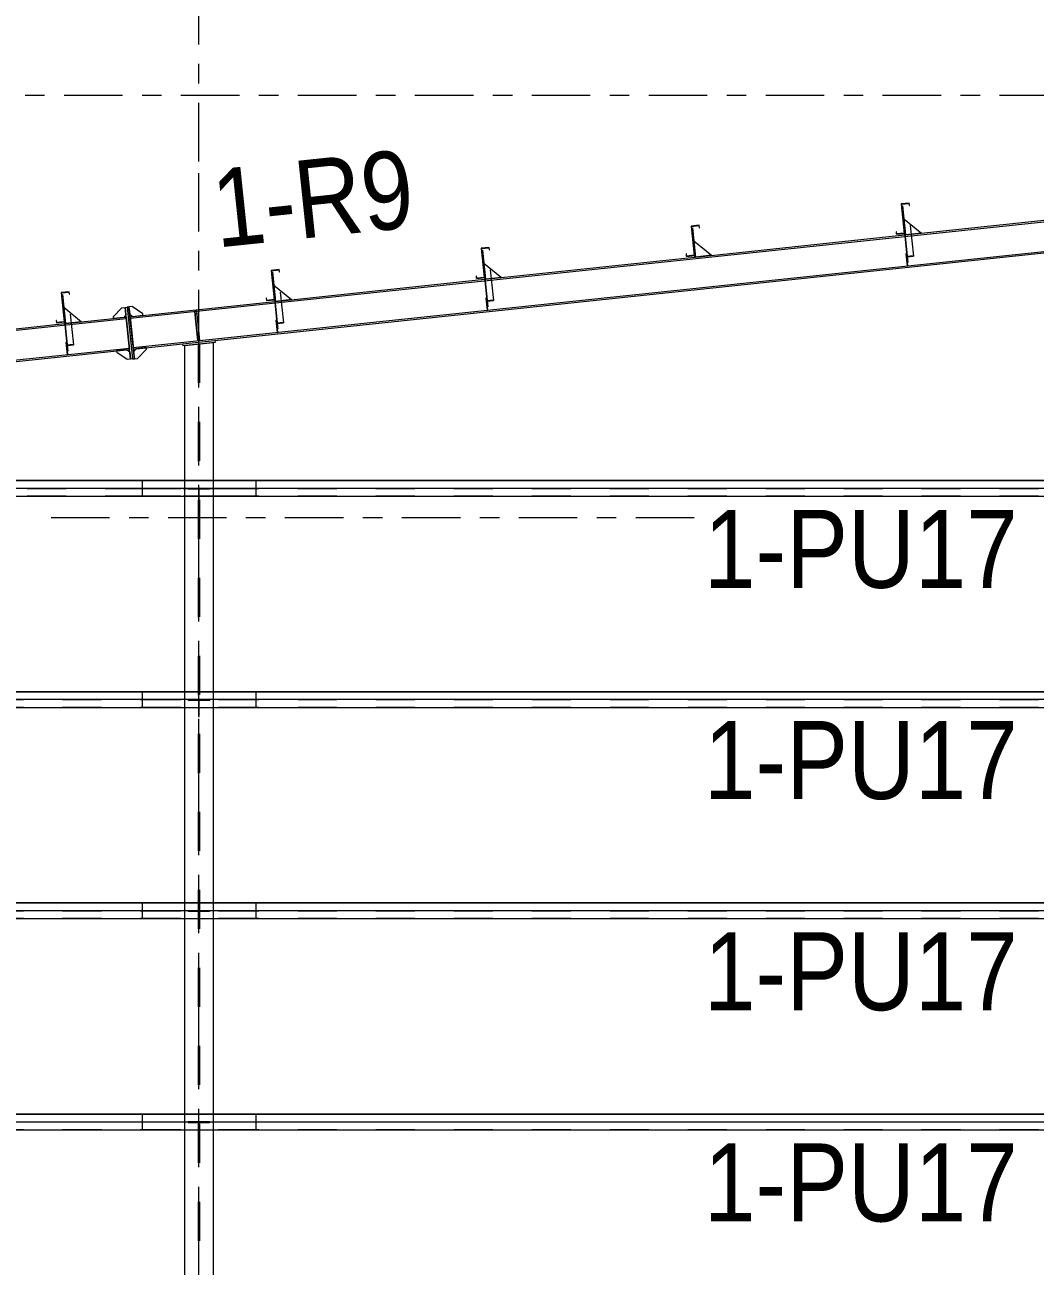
# Model space of a CAD drawing. Header units: millimetres. Extents: x -619 to 204, y -351 to 223.
# Drawn here: x -312.4 to -260.6, y 53.5 to 117.2 of the extents above; entities that cross this region are included whole.
import ezdxf

# ---------------------------------------------------------------- set-up
doc = ezdxf.new("R2010")
doc.units = ezdxf.units.MM
for name, pattern in [('XKITLINE00', [0]), ('XKITLINE02', [4, 2, -2]), ('XKITLINE03', [6, 3, -1, 1, -1])]:
    doc.linetypes.add(name, pattern=pattern)
for name, color, linetype, lineweight in [('Part', 2, 'Continuous', 0), ('PartMark', 7, 'Continuous', 0), ('S-grid', 1, 'Continuous', 0)]:
    doc.layers.add(name, color=color, linetype=linetype, lineweight=lineweight)
doc.styles.add('ARIAL', font='ARIAL.TTF')

# ---------------------------------------------------------------- blocks, each defined once
blk = doc.blocks.new('*A146')
at = {"layer": 'S-grid', "color": 1, "linetype": 'XKITLINE03', "lineweight": 0}
blk.add_line((-556.417, 113.542), (22.915, 113.542), dxfattribs=at)
blk = doc.blocks.new('*A147')
at = {"layer": 'S-grid', "color": 1, "linetype": 'XKITLINE03', "lineweight": 0}
blk.add_line((-311.083, 91.875), (-278.086, 91.875), dxfattribs=at)
blk = doc.blocks.new('*A149')
at = {"layer": 'Part', "color": 2, "linetype": 'XKITLINE00', "lineweight": 0}
for p, q in [((-306.417, 72.125), (-248.5, 72.125)), ((-306.417, 72.125), (-306.417, 71.307)), ((-306.417, 72.11), (-248.5, 72.11)), ((-248.5, 72.125), (-248.5, 71.307)), ((-306.417, 71.723), (-248.5, 71.723)), ((-306.417, 71.307), (-248.5, 71.307))]:
    blk.add_line(p, q, dxfattribs=at)
at = {"layer": 'Part', "color": 7, "linetype": 'XKITLINE02', "lineweight": 0}
for p, q in [((-306.417, 71.708), (-248.5, 71.708)), ((-306.417, 71.322), (-248.5, 71.322))]:
    blk.add_line(p, q, dxfattribs=at)
blk = doc.blocks.new('*A151')
at = {"layer": 'Part', "color": 2, "linetype": 'XKITLINE00', "lineweight": 0}
for p, q in [((-306.417, 61.292), (-248.5, 61.292)), ((-306.417, 61.292), (-306.417, 60.473)), ((-306.417, 61.277), (-248.5, 61.277)), ((-248.5, 61.292), (-248.5, 60.473)), ((-306.417, 60.89), (-248.5, 60.89)), ((-306.417, 60.473), (-248.5, 60.473))]:
    blk.add_line(p, q, dxfattribs=at)
at = {"layer": 'Part', "color": 7, "linetype": 'XKITLINE02', "lineweight": 0}
for p, q in [((-306.417, 60.875), (-248.5, 60.875)), ((-306.417, 60.488), (-248.5, 60.488))]:
    blk.add_line(p, q, dxfattribs=at)
blk = doc.blocks.new('*A152')
at = {"layer": 'Part', "color": 2, "linetype": 'XKITLINE00', "lineweight": 0}
for p, q in [((-306.417, 93.792), (-248.5, 93.792)), ((-306.417, 93.792), (-306.417, 92.973)), ((-306.417, 93.777), (-248.5, 93.777)), ((-248.5, 93.792), (-248.5, 92.973)), ((-306.417, 93.39), (-248.5, 93.39)), ((-306.417, 92.973), (-248.5, 92.973))]:
    blk.add_line(p, q, dxfattribs=at)
at = {"layer": 'Part', "color": 7, "linetype": 'XKITLINE02', "lineweight": 0}
for p, q in [((-306.417, 93.375), (-248.5, 93.375)), ((-306.417, 92.988), (-248.5, 92.988))]:
    blk.add_line(p, q, dxfattribs=at)
blk = doc.blocks.new('*A153')
at = {"layer": 'Part', "color": 2, "linetype": 'XKITLINE00', "lineweight": 0}
for p, q in [((-306.417, 82.958), (-248.5, 82.958)), ((-306.417, 82.958), (-306.417, 82.14)), ((-306.417, 82.943), (-248.5, 82.943)), ((-248.5, 82.958), (-248.5, 82.14)), ((-306.417, 82.557), (-248.5, 82.557)), ((-306.417, 82.14), (-248.5, 82.14))]:
    blk.add_line(p, q, dxfattribs=at)
at = {"layer": 'Part', "color": 7, "linetype": 'XKITLINE02', "lineweight": 0}
for p, q in [((-306.417, 82.542), (-248.5, 82.542)), ((-306.417, 82.155), (-248.5, 82.155))]:
    blk.add_line(p, q, dxfattribs=at)
blk = doc.blocks.new('*A154')
at = {"layer": 'Part', "color": 2, "linetype": 'XKITLINE00', "lineweight": 0}
for p, q in [((-307.025, 102.111), (-200.908, 113.304)), ((-306.865, 100.595), (-200.908, 111.771)), ((-267.248, 106.378), (-256.516, 107.51)), ((-278.022, 105.242), (-267.29, 106.374)), ((-302.682, 100.965), (-252.256, 106.284)), ((-288.795, 104.106), (-278.063, 105.237)), ((-299.569, 102.969), (-288.837, 104.101)), ((-307.033, 102.182), (-299.61, 102.965)), ((-306.858, 100.524), (-304.339, 100.79))]:
    blk.add_line(p, q, dxfattribs=at)
at = {"layer": 'Part', "color": 7, "linetype": 'XKITLINE02', "lineweight": 0}
for p, q in [((-267.29, 106.374), (-267.248, 106.378)), ((-278.063, 105.237), (-278.022, 105.242)), ((-288.837, 104.101), (-288.795, 104.106)), ((-299.61, 102.965), (-299.569, 102.969)), ((-307.033, 102.182), (-306.858, 100.524)), ((-304.339, 100.79), (-302.682, 100.965))]:
    blk.add_line(p, q, dxfattribs=at)
blk = doc.blocks.new('*A204')
at = {"layer": 'S-grid', "color": 1, "linetype": 'XKITLINE03', "lineweight": 0}
for p, q in [((-303.5, 110.146), (-303.5, 140.208)), ((-303.5, -1.448), (-303.5, 109.873))]:
    blk.add_line(p, q, dxfattribs=at)
blk = doc.blocks.new('*A218')
at = {"layer": 'Part', "color": 2, "linetype": 'XKITLINE00', "lineweight": 0}
for p, q in [((-310.152, 103.462), (-310.567, 103.418)), ((-310.567, 103.418), (-310.409, 101.925)), ((-310.55, 103.405), (-310.166, 103.445)), ((-310.393, 101.911), (-310.55, 103.405)), ((-310.166, 103.445), (-310.154, 103.336)), ((-310.154, 103.336), (-310.139, 103.337)), ((-310.139, 103.337), (-310.152, 103.462)), ((-310.805, 101.993), (-310.82, 101.992)), ((-310.82, 101.992), (-310.807, 101.868)), ((-310.807, 101.868), (-310.393, 101.911)), ((-310.794, 101.884), (-310.805, 101.993)), ((-310.409, 101.925), (-310.794, 101.884))]:
    blk.add_line(p, q, dxfattribs=at)
blk = doc.blocks.new('*A219')
at = {"layer": 'Part', "color": 2, "linetype": 'XKITLINE00', "lineweight": 0}
for p, q in [((-299.379, 104.598), (-299.793, 104.554)), ((-299.793, 104.554), (-299.636, 103.061)), ((-299.777, 104.541), (-299.392, 104.582)), ((-299.619, 103.048), (-299.777, 104.541)), ((-299.392, 104.582), (-299.381, 104.472)), ((-299.381, 104.472), (-299.366, 104.474)), ((-299.366, 104.474), (-299.379, 104.598)), ((-300.032, 103.13), (-300.047, 103.128)), ((-300.047, 103.128), (-300.034, 103.004)), ((-300.034, 103.004), (-299.619, 103.048)), ((-300.02, 103.02), (-300.032, 103.13)), ((-299.636, 103.061), (-300.02, 103.02))]:
    blk.add_line(p, q, dxfattribs=at)
blk = doc.blocks.new('*A220')
at = {"layer": 'Part', "color": 2, "linetype": 'XKITLINE00', "lineweight": 0}
for p, q in [((-288.605, 105.734), (-289.02, 105.691)), ((-289.003, 105.677), (-288.619, 105.718)), ((-288.619, 105.718), (-288.607, 105.609)), ((-288.592, 105.61), (-288.605, 105.734)), ((-289.02, 105.691), (-288.862, 104.197)), ((-288.846, 104.184), (-289.003, 105.677)), ((-288.607, 105.609), (-288.592, 105.61)), ((-289.258, 104.266), (-289.273, 104.265)), ((-289.273, 104.265), (-289.26, 104.14)), ((-289.26, 104.14), (-288.846, 104.184)), ((-289.247, 104.157), (-289.258, 104.266)), ((-288.862, 104.197), (-289.247, 104.157))]:
    blk.add_line(p, q, dxfattribs=at)
blk = doc.blocks.new('*A222')
at = {"layer": 'Part', "color": 7, "linetype": 'XKITLINE02', "lineweight": 0}
for p, q in [((-304.229, 100.701), (-302.771, 100.855)), ((-303.529, 100.775), (-303.529, 16.792)), ((-303.471, 100.781), (-303.471, 16.792)), ((-304.229, 93.792), (-304.229, 92.973)), ((-302.771, 93.792), (-302.771, 92.973)), ((-304.229, 82.958), (-304.229, 82.14)), ((-302.771, 82.958), (-302.771, 82.14)), ((-304.229, 72.125), (-304.229, 71.307)), ((-302.771, 72.125), (-302.771, 71.307)), ((-304.229, 61.292), (-304.229, 60.473)), ((-302.771, 61.292), (-302.771, 60.473))]:
    blk.add_line(p, q, dxfattribs=at)
at = {"layer": 'Part', "color": 2, "linetype": 'XKITLINE00', "lineweight": 0}
for p, q in [((-304.229, 100.701), (-304.229, 93.792)), ((-302.771, 100.855), (-302.771, 93.792)), ((-304.229, 92.973), (-304.229, 82.958)), ((-302.771, 92.973), (-302.771, 82.958)), ((-304.229, 82.14), (-304.229, 72.125)), ((-302.771, 82.14), (-302.771, 72.125)), ((-304.229, 71.307), (-304.229, 61.292)), ((-302.771, 71.307), (-302.771, 61.292)), ((-304.229, 60.473), (-304.229, 50.458)), ((-302.771, 60.473), (-302.771, 50.458))]:
    blk.add_line(p, q, dxfattribs=at)
blk = doc.blocks.new('*A223')
at = {"layer": 'Part', "color": 2, "linetype": 'XKITLINE00', "lineweight": 0}
for p, q in [((-403.175, 91.97), (-307.224, 102.09)), ((-310.343, 101.833), (-307.232, 102.161)), ((-321.116, 100.696), (-310.384, 101.828)), ((-331.89, 99.56), (-321.158, 100.692)), ((-403.175, 90.436), (-307.064, 100.574)), ((-354.765, 95.471), (-307.057, 100.503)), ((-342.663, 98.424), (-331.931, 99.556)), ((-353.437, 97.287), (-342.705, 98.419)), ((-364.21, 96.151), (-353.478, 97.283)), ((-374.984, 95.015), (-364.252, 96.147)), ((-403.175, 90.365), (-356.423, 95.297)), ((-385.758, 93.878), (-375.025, 95.01)), ((-396.531, 92.742), (-385.799, 93.874)), ((-403.175, 92.041), (-396.573, 92.738))]:
    blk.add_line(p, q, dxfattribs=at)
at = {"layer": 'Part', "color": 7, "linetype": 'XKITLINE02', "lineweight": 0}
for p, q in [((-307.232, 102.161), (-307.057, 100.503)), ((-310.384, 101.828), (-310.343, 101.833)), ((-321.158, 100.692), (-321.116, 100.696)), ((-331.931, 99.556), (-331.89, 99.56)), ((-342.705, 98.419), (-342.663, 98.424)), ((-353.478, 97.283), (-353.437, 97.287)), ((-364.252, 96.147), (-364.21, 96.151)), ((-375.025, 95.01), (-374.984, 95.015)), ((-356.423, 95.297), (-354.765, 95.471)), ((-385.799, 93.874), (-385.758, 93.878)), ((-396.573, 92.738), (-396.531, 92.742)), ((-403.175, 92.041), (-403.175, 90.365))]:
    blk.add_line(p, q, dxfattribs=at)
blk = doc.blocks.new('*A235')
at = {"layer": 'Part', "color": 7, "linetype": 'XKITLINE02', "lineweight": 0}
for p, q in [((-310.431, 102.275), (-310.234, 100.409)), ((-310.413, 102.259), (-310.218, 100.411)), ((-310.1, 102.31), (-309.934, 100.737)), ((-309.935, 100.753), (-310.267, 100.718)), ((-310.249, 100.704), (-309.934, 100.737)), ((-310.234, 100.409), (-310.218, 100.411))]:
    blk.add_line(p, q, dxfattribs=at)
blk = doc.blocks.new('*A236')
at = {"layer": 'Part', "color": 2, "linetype": 'XKITLINE00', "lineweight": 0}
for p, q in [((-310.541, 103.32), (-310.5, 103.325)), ((-310.5, 103.325), (-310.343, 101.833)), ((-310.393, 101.911), (-310.384, 101.828)), ((-310.384, 101.828), (-310.343, 101.833))]:
    blk.add_line(p, q, dxfattribs=at)
at = {"layer": 'Part', "color": 7, "linetype": 'XKITLINE02', "lineweight": 0}
blk.add_line((-310.541, 103.32), (-310.393, 101.911), dxfattribs=at)
blk = doc.blocks.new('*A237')
at = {"layer": 'Part', "color": 2, "linetype": 'XKITLINE00', "lineweight": 0}
blk.add_line((-310.43, 102.662), (-309.514, 101.92), dxfattribs=at)
at = {"layer": 'Part', "color": 7, "linetype": 'XKITLINE02', "lineweight": 0}
for p, q in [((-310.343, 101.833), (-310.43, 102.662)), ((-309.514, 101.92), (-310.343, 101.833))]:
    blk.add_line(p, q, dxfattribs=at)
blk = doc.blocks.new('*A238')
at = {"layer": 'Part', "color": 7, "linetype": 'XKITLINE02', "lineweight": 0}
for p, q in [((-310.282, 100.863), (-310.324, 100.859)), ((-310.324, 100.859), (-310.258, 100.237)), ((-310.217, 100.241), (-310.282, 100.863)), ((-310.271, 100.361), (-310.23, 100.366)), ((-310.258, 100.237), (-310.217, 100.241))]:
    blk.add_line(p, q, dxfattribs=at)
blk = doc.blocks.new('*A243')
at = {"layer": 'Part', "color": 2, "linetype": 'XKITLINE00', "lineweight": 0}
for p, q in [((-306.734, 100.538), (-306.845, 100.4)), ((-306.805, 100.027), (-306.64, 100.045)), ((-306.64, 100.045), (-306.186, 100.511)), ((-306.186, 100.511), (-306.195, 100.594))]:
    blk.add_line(p, q, dxfattribs=at)
at = {"layer": 'Part', "color": 7, "linetype": 'XKITLINE02', "lineweight": 0}
for p, q in [((-306.845, 100.4), (-306.805, 100.027)), ((-306.195, 100.594), (-306.734, 100.538))]:
    blk.add_line(p, q, dxfattribs=at)
blk = doc.blocks.new('*A244')
at = {"layer": 'Part', "color": 2, "linetype": 'XKITLINE00', "lineweight": 0}
for p, q in [((-304.339, 100.79), (-302.682, 100.965)), ((-304.339, 100.79), (-304.329, 100.691)), ((-302.671, 100.865), (-304.329, 100.691)), ((-302.682, 100.965), (-302.671, 100.865))]:
    blk.add_line(p, q, dxfattribs=at)
blk = doc.blocks.new('*A245')
at = {"layer": 'Part', "color": 7, "linetype": 'XKITLINE02', "lineweight": 0}
for p, q in [((-303.708, 102.453), (-303.625, 102.462)), ((-303.55, 100.953), (-303.708, 102.453)), ((-303.612, 102.337), (-303.695, 102.329)), ((-303.625, 102.462), (-303.467, 100.962)), ((-303.563, 101.077), (-303.48, 101.086)), ((-303.467, 100.962), (-303.55, 100.953))]:
    blk.add_line(p, q, dxfattribs=at)
blk = doc.blocks.new('*A246')
at = {"layer": 'Part', "color": 2, "linetype": 'XKITLINE00', "lineweight": 0}
for p, q in [((-307.284, 102.658), (-307.185, 102.669)), ((-307.004, 100.006), (-307.284, 102.658)), ((-307.185, 102.669), (-306.905, 100.017)), ((-306.905, 100.017), (-307.004, 100.006))]:
    blk.add_line(p, q, dxfattribs=at)
blk = doc.blocks.new('*A247')
at = {"layer": 'Part', "color": 2, "linetype": 'XKITLINE00', "lineweight": 0}
for p, q in [((-307.903, 102.174), (-307.45, 102.641)), ((-307.45, 102.641), (-307.284, 102.658)), ((-307.903, 102.174), (-307.895, 102.091)), ((-307.245, 102.285), (-307.356, 102.148))]:
    blk.add_line(p, q, dxfattribs=at)
at = {"layer": 'Part', "color": 7, "linetype": 'XKITLINE02', "lineweight": 0}
for p, q in [((-307.284, 102.658), (-307.245, 102.285)), ((-307.356, 102.148), (-307.895, 102.091))]:
    blk.add_line(p, q, dxfattribs=at)
blk = doc.blocks.new('*A248')
at = {"layer": 'Part', "color": 7, "linetype": 'XKITLINE02', "lineweight": 0}
for p, q in [((-307.181, 100.49), (-307.72, 100.434)), ((-307.044, 100.379), (-307.004, 100.006))]:
    blk.add_line(p, q, dxfattribs=at)
at = {"layer": 'Part', "color": 2, "linetype": 'XKITLINE00', "lineweight": 0}
for p, q in [((-307.72, 100.434), (-307.711, 100.351)), ((-307.17, 99.989), (-307.711, 100.351)), ((-307.181, 100.49), (-307.044, 100.379)), ((-307.004, 100.006), (-307.17, 99.989))]:
    blk.add_line(p, q, dxfattribs=at)
blk = doc.blocks.new('*A249')
at = {"layer": 'Part', "color": 7, "linetype": 'XKITLINE02', "lineweight": 0}
for p, q in [((-299.658, 103.412), (-299.461, 101.546)), ((-299.639, 103.396), (-299.444, 101.547)), ((-299.326, 103.447), (-299.16, 101.874)), ((-299.162, 101.889), (-299.493, 101.854)), ((-299.475, 101.84), (-299.16, 101.874)), ((-299.461, 101.546), (-299.444, 101.547))]:
    blk.add_line(p, q, dxfattribs=at)
blk = doc.blocks.new('*A250')
at = {"layer": 'Part', "color": 2, "linetype": 'XKITLINE00', "lineweight": 0}
for p, q in [((-299.768, 104.457), (-299.726, 104.461)), ((-299.726, 104.461), (-299.569, 102.969)), ((-299.619, 103.048), (-299.61, 102.965)), ((-299.61, 102.965), (-299.569, 102.969))]:
    blk.add_line(p, q, dxfattribs=at)
at = {"layer": 'Part', "color": 7, "linetype": 'XKITLINE02', "lineweight": 0}
blk.add_line((-299.768, 104.457), (-299.619, 103.048), dxfattribs=at)
blk = doc.blocks.new('*A251')
at = {"layer": 'Part', "color": 2, "linetype": 'XKITLINE00', "lineweight": 0}
blk.add_line((-299.656, 103.798), (-298.74, 103.057), dxfattribs=at)
at = {"layer": 'Part', "color": 7, "linetype": 'XKITLINE02', "lineweight": 0}
for p, q in [((-299.569, 102.969), (-299.656, 103.798)), ((-298.74, 103.057), (-299.569, 102.969))]:
    blk.add_line(p, q, dxfattribs=at)
blk = doc.blocks.new('*A252')
at = {"layer": 'Part', "color": 7, "linetype": 'XKITLINE02', "lineweight": 0}
for p, q in [((-299.509, 101.999), (-299.55, 101.995)), ((-299.55, 101.995), (-299.484, 101.373)), ((-299.443, 101.378), (-299.509, 101.999)), ((-299.498, 101.498), (-299.456, 101.502)), ((-299.484, 101.373), (-299.443, 101.378))]:
    blk.add_line(p, q, dxfattribs=at)
blk = doc.blocks.new('*A253')
at = {"layer": 'Part', "color": 2, "linetype": 'XKITLINE00', "lineweight": 0}
for p, q in [((-306.919, 102.697), (-307.085, 102.679)), ((-306.378, 102.335), (-306.919, 102.697)), ((-307.046, 102.306), (-306.908, 102.195)), ((-306.37, 102.252), (-306.378, 102.335))]:
    blk.add_line(p, q, dxfattribs=at)
at = {"layer": 'Part', "color": 7, "linetype": 'XKITLINE02', "lineweight": 0}
for p, q in [((-307.085, 102.679), (-307.046, 102.306)), ((-306.908, 102.195), (-306.37, 102.252))]:
    blk.add_line(p, q, dxfattribs=at)
blk = doc.blocks.new('*A254')
at = {"layer": 'Part', "color": 2, "linetype": 'XKITLINE00', "lineweight": 0}
for p, q in [((-307.085, 102.679), (-307.185, 102.669)), ((-307.185, 102.669), (-306.905, 100.017)), ((-306.805, 100.027), (-307.085, 102.679)), ((-306.905, 100.017), (-306.805, 100.027))]:
    blk.add_line(p, q, dxfattribs=at)
blk = doc.blocks.new('*A255')
at = {"layer": 'Part', "color": 7, "linetype": 'XKITLINE02', "lineweight": 0}
for p, q in [((-288.884, 104.548), (-288.687, 102.682)), ((-288.866, 104.532), (-288.671, 102.684)), ((-288.552, 104.583), (-288.387, 103.01)), ((-288.388, 103.025), (-288.72, 102.99)), ((-288.701, 102.977), (-288.387, 103.01)), ((-288.687, 102.682), (-288.671, 102.684))]:
    blk.add_line(p, q, dxfattribs=at)
blk = doc.blocks.new('*A256')
at = {"layer": 'Part', "color": 2, "linetype": 'XKITLINE00', "lineweight": 0}
for p, q in [((-288.994, 105.593), (-288.953, 105.597)), ((-288.953, 105.597), (-288.795, 104.106)), ((-288.846, 104.184), (-288.837, 104.101)), ((-288.837, 104.101), (-288.795, 104.106))]:
    blk.add_line(p, q, dxfattribs=at)
at = {"layer": 'Part', "color": 7, "linetype": 'XKITLINE02', "lineweight": 0}
blk.add_line((-288.994, 105.593), (-288.846, 104.184), dxfattribs=at)
blk = doc.blocks.new('*A257')
at = {"layer": 'Part', "color": 2, "linetype": 'XKITLINE00', "lineweight": 0}
blk.add_line((-288.883, 104.934), (-287.967, 104.193), dxfattribs=at)
at = {"layer": 'Part', "color": 7, "linetype": 'XKITLINE02', "lineweight": 0}
for p, q in [((-288.795, 104.106), (-288.883, 104.934)), ((-287.967, 104.193), (-288.795, 104.106))]:
    blk.add_line(p, q, dxfattribs=at)
blk = doc.blocks.new('*A258')
at = {"layer": 'Part', "color": 7, "linetype": 'XKITLINE02', "lineweight": 0}
for p, q in [((-288.735, 103.136), (-288.776, 103.131)), ((-288.776, 103.131), (-288.711, 102.51)), ((-288.669, 102.514), (-288.735, 103.136)), ((-288.724, 102.634), (-288.683, 102.638)), ((-288.711, 102.51), (-288.669, 102.514))]:
    blk.add_line(p, q, dxfattribs=at)
blk = doc.blocks.new('*A325')
at = {"layer": 'Part', "color": 2, "linetype": 'XKITLINE00', "lineweight": 0}
for p, q in [((-358.5, 72.125), (-300.583, 72.125)), ((-358.5, 72.125), (-358.5, 71.307)), ((-358.5, 72.11), (-300.583, 72.11)), ((-300.583, 72.125), (-300.583, 71.307)), ((-358.5, 71.723), (-300.583, 71.723)), ((-358.5, 71.307), (-300.583, 71.307))]:
    blk.add_line(p, q, dxfattribs=at)
at = {"layer": 'Part', "color": 7, "linetype": 'XKITLINE02', "lineweight": 0}
for p, q in [((-358.5, 71.708), (-300.583, 71.708)), ((-358.5, 71.322), (-300.583, 71.322))]:
    blk.add_line(p, q, dxfattribs=at)
blk = doc.blocks.new('*A327')
at = {"layer": 'Part', "color": 2, "linetype": 'XKITLINE00', "lineweight": 0}
for p, q in [((-358.5, 61.292), (-300.583, 61.292)), ((-358.5, 61.292), (-358.5, 60.473)), ((-358.5, 61.277), (-300.583, 61.277)), ((-300.583, 61.292), (-300.583, 60.473)), ((-358.5, 60.89), (-300.583, 60.89)), ((-358.5, 60.473), (-300.583, 60.473))]:
    blk.add_line(p, q, dxfattribs=at)
at = {"layer": 'Part', "color": 7, "linetype": 'XKITLINE02', "lineweight": 0}
for p, q in [((-358.5, 60.875), (-300.583, 60.875)), ((-358.5, 60.488), (-300.583, 60.488))]:
    blk.add_line(p, q, dxfattribs=at)
blk = doc.blocks.new('*A328')
at = {"layer": 'Part', "color": 2, "linetype": 'XKITLINE00', "lineweight": 0}
for p, q in [((-356.312, 93.792), (-300.583, 93.792)), ((-356.312, 93.792), (-356.312, 92.973)), ((-356.312, 93.777), (-300.583, 93.777)), ((-300.583, 93.792), (-300.583, 92.973)), ((-356.312, 93.39), (-300.583, 93.39)), ((-356.312, 92.973), (-300.583, 92.973))]:
    blk.add_line(p, q, dxfattribs=at)
at = {"layer": 'Part', "color": 7, "linetype": 'XKITLINE02', "lineweight": 0}
for p, q in [((-356.312, 93.375), (-300.583, 93.375)), ((-356.312, 92.988), (-300.583, 92.988))]:
    blk.add_line(p, q, dxfattribs=at)
blk = doc.blocks.new('*A329')
at = {"layer": 'Part', "color": 2, "linetype": 'XKITLINE00', "lineweight": 0}
for p, q in [((-358.5, 82.958), (-300.583, 82.958)), ((-358.5, 82.958), (-358.5, 82.14)), ((-358.5, 82.943), (-300.583, 82.943)), ((-300.583, 82.958), (-300.583, 82.14)), ((-358.5, 82.557), (-300.583, 82.557)), ((-358.5, 82.14), (-300.583, 82.14))]:
    blk.add_line(p, q, dxfattribs=at)
at = {"layer": 'Part', "color": 7, "linetype": 'XKITLINE02', "lineweight": 0}
for p, q in [((-358.5, 82.542), (-300.583, 82.542)), ((-358.5, 82.155), (-300.583, 82.155))]:
    blk.add_line(p, q, dxfattribs=at)
blk = doc.blocks.new('*A404')
at = {"layer": 'Part', "color": 7, "linetype": 'XKITLINE02', "lineweight": 0}
for p, q in [((-303.521, 60.833), (-303.521, 60.473)), ((-303.521, 60.833), (-303.479, 60.833)), ((-303.479, 60.833), (-303.521, 60.833)), ((-303.479, 60.473), (-303.479, 60.833))]:
    blk.add_line(p, q, dxfattribs=at)
at = {"layer": 'Part', "color": 2, "linetype": 'XKITLINE00', "lineweight": 0}
for p, q in [((-303.521, 60.473), (-303.521, 60)), ((-303.521, 60), (-303.479, 60)), ((-303.479, 60), (-303.479, 60.473))]:
    blk.add_line(p, q, dxfattribs=at)
blk = doc.blocks.new('*A405')
at = {"layer": 'Part', "color": 7, "linetype": 'XKITLINE02', "lineweight": 0}
for p, q in [((-302.958, 60.875), (-304.042, 60.875)), ((-304.042, 60.875), (-304.042, 60.833)), ((-302.958, 60.833), (-304.042, 60.833)), ((-302.958, 60.875), (-302.958, 60.833))]:
    blk.add_line(p, q, dxfattribs=at)
blk = doc.blocks.new('*A406')
at = {"layer": 'Part', "color": 7, "linetype": 'XKITLINE02', "lineweight": 0}
for p, q in [((-302.958, 71.708), (-304.042, 71.708)), ((-304.042, 71.708), (-304.042, 71.667)), ((-302.958, 71.667), (-304.042, 71.667)), ((-302.958, 71.708), (-302.958, 71.667))]:
    blk.add_line(p, q, dxfattribs=at)
blk = doc.blocks.new('*A407')
at = {"layer": 'Part', "color": 7, "linetype": 'XKITLINE02', "lineweight": 0}
for p, q in [((-303.521, 71.667), (-303.521, 71.307)), ((-303.521, 71.667), (-303.479, 71.667)), ((-303.479, 71.667), (-303.521, 71.667)), ((-303.479, 71.307), (-303.479, 71.667))]:
    blk.add_line(p, q, dxfattribs=at)
at = {"layer": 'Part', "color": 2, "linetype": 'XKITLINE00', "lineweight": 0}
for p, q in [((-303.521, 71.307), (-303.521, 70.833)), ((-303.521, 70.833), (-303.479, 70.833)), ((-303.479, 70.833), (-303.479, 71.307))]:
    blk.add_line(p, q, dxfattribs=at)
blk = doc.blocks.new('*A408')
at = {"layer": 'Part', "color": 7, "linetype": 'XKITLINE02', "lineweight": 0}
for p, q in [((-302.958, 82.542), (-304.042, 82.542)), ((-304.042, 82.542), (-304.042, 82.5)), ((-302.958, 82.5), (-304.042, 82.5)), ((-302.958, 82.542), (-302.958, 82.5))]:
    blk.add_line(p, q, dxfattribs=at)
blk = doc.blocks.new('*A409')
at = {"layer": 'Part', "color": 7, "linetype": 'XKITLINE02', "lineweight": 0}
for p, q in [((-303.521, 82.5), (-303.521, 82.14)), ((-303.521, 82.5), (-303.479, 82.5)), ((-303.479, 82.5), (-303.521, 82.5)), ((-303.479, 82.14), (-303.479, 82.5))]:
    blk.add_line(p, q, dxfattribs=at)
at = {"layer": 'Part', "color": 2, "linetype": 'XKITLINE00', "lineweight": 0}
for p, q in [((-303.521, 82.14), (-303.521, 81.667)), ((-303.521, 81.667), (-303.479, 81.667)), ((-303.479, 81.667), (-303.479, 82.14))]:
    blk.add_line(p, q, dxfattribs=at)
blk = doc.blocks.new('*A410')
at = {"layer": 'Part', "color": 7, "linetype": 'XKITLINE02', "lineweight": 0}
for p, q in [((-303.521, 93.333), (-303.521, 92.973)), ((-303.521, 93.333), (-303.479, 93.333)), ((-303.479, 93.333), (-303.521, 93.333)), ((-303.479, 92.973), (-303.479, 93.333))]:
    blk.add_line(p, q, dxfattribs=at)
at = {"layer": 'Part', "color": 2, "linetype": 'XKITLINE00', "lineweight": 0}
for p, q in [((-303.521, 92.973), (-303.521, 92.5)), ((-303.479, 92.5), (-303.479, 92.973)), ((-303.521, 92.5), (-303.479, 92.5))]:
    blk.add_line(p, q, dxfattribs=at)
blk = doc.blocks.new('*A411')
at = {"layer": 'Part', "color": 7, "linetype": 'XKITLINE02', "lineweight": 0}
for p, q in [((-302.958, 93.375), (-304.042, 93.375)), ((-304.042, 93.375), (-304.042, 93.333)), ((-302.958, 93.333), (-304.042, 93.333)), ((-302.958, 93.375), (-302.958, 93.333))]:
    blk.add_line(p, q, dxfattribs=at)
blk = doc.blocks.new('*A412')
at = {"layer": 'Part', "color": 2, "linetype": 'XKITLINE00', "lineweight": 0}
for p, q in [((-303.625, 102.462), (-303.708, 102.453)), ((-303.708, 102.453), (-303.55, 100.953)), ((-303.625, 102.462), (-303.467, 100.962)), ((-303.467, 100.962), (-303.55, 100.953))]:
    blk.add_line(p, q, dxfattribs=at)
at = {"layer": 'Part', "color": 7, "linetype": 'XKITLINE02', "lineweight": 0}
for p, q in [((-303.695, 102.329), (-303.612, 102.337)), ((-303.563, 101.077), (-303.48, 101.086))]:
    blk.add_line(p, q, dxfattribs=at)
blk = doc.blocks.new('*A486')
at = {"layer": 'Part', "color": 2, "linetype": 'XKITLINE00', "lineweight": 0}
for p, q in [((-278.221, 106.729), (-278.179, 106.734)), ((-278.179, 106.734), (-278.022, 105.242)), ((-278.072, 105.32), (-278.063, 105.237)), ((-278.063, 105.237), (-278.022, 105.242))]:
    blk.add_line(p, q, dxfattribs=at)
at = {"layer": 'Part', "color": 7, "linetype": 'XKITLINE02', "lineweight": 0}
blk.add_line((-278.221, 106.729), (-278.072, 105.32), dxfattribs=at)
blk = doc.blocks.new('*A487')
at = {"layer": 'Part', "color": 2, "linetype": 'XKITLINE00', "lineweight": 0}
blk.add_line((-278.109, 106.071), (-277.193, 105.329), dxfattribs=at)
at = {"layer": 'Part', "color": 7, "linetype": 'XKITLINE02', "lineweight": 0}
for p, q in [((-278.022, 105.242), (-278.109, 106.071)), ((-277.193, 105.329), (-278.022, 105.242))]:
    blk.add_line(p, q, dxfattribs=at)
blk = doc.blocks.new('*A488')
at = {"layer": 'Part', "color": 7, "linetype": 'XKITLINE02', "lineweight": 0}
for p, q in [((-267.188, 105.408), (-267.229, 105.404)), ((-267.229, 105.404), (-267.164, 104.782)), ((-267.122, 104.787), (-267.188, 105.408)), ((-267.177, 104.907), (-267.135, 104.911)), ((-267.164, 104.782), (-267.122, 104.787))]:
    blk.add_line(p, q, dxfattribs=at)
blk = doc.blocks.new('*A489')
at = {"layer": 'Part', "color": 2, "linetype": 'XKITLINE00', "lineweight": 0}
blk.add_line((-267.336, 107.207), (-266.42, 106.466), dxfattribs=at)
at = {"layer": 'Part', "color": 7, "linetype": 'XKITLINE02', "lineweight": 0}
for p, q in [((-267.248, 106.378), (-267.336, 107.207)), ((-266.42, 106.466), (-267.248, 106.378))]:
    blk.add_line(p, q, dxfattribs=at)
blk = doc.blocks.new('*A490')
at = {"layer": 'Part', "color": 2, "linetype": 'XKITLINE00', "lineweight": 0}
for p, q in [((-267.447, 107.866), (-267.406, 107.87)), ((-267.406, 107.87), (-267.248, 106.378)), ((-267.298, 106.457), (-267.29, 106.374)), ((-267.29, 106.374), (-267.248, 106.378))]:
    blk.add_line(p, q, dxfattribs=at)
at = {"layer": 'Part', "color": 7, "linetype": 'XKITLINE02', "lineweight": 0}
blk.add_line((-267.447, 107.866), (-267.298, 106.457), dxfattribs=at)
blk = doc.blocks.new('*A491')
at = {"layer": 'Part', "color": 7, "linetype": 'XKITLINE02', "lineweight": 0}
for p, q in [((-267.337, 106.821), (-267.14, 104.955)), ((-267.318, 106.805), (-267.123, 104.956)), ((-267.005, 106.856), (-266.839, 105.283)), ((-266.841, 105.298), (-267.173, 105.263)), ((-267.154, 105.249), (-266.839, 105.283)), ((-267.14, 104.955), (-267.123, 104.956))]:
    blk.add_line(p, q, dxfattribs=at)
blk = doc.blocks.new('*A548')
at = {"layer": 'Part', "color": 2, "linetype": 'XKITLINE00', "lineweight": 0}
for p, q in [((-277.832, 106.871), (-278.246, 106.827)), ((-278.246, 106.827), (-278.088, 105.334)), ((-278.23, 106.814), (-277.845, 106.854)), ((-278.072, 105.32), (-278.23, 106.814)), ((-277.845, 106.854), (-277.833, 106.745)), ((-277.833, 106.745), (-277.819, 106.746)), ((-277.819, 106.746), (-277.832, 106.871)), ((-278.485, 105.403), (-278.499, 105.401)), ((-278.499, 105.401), (-278.486, 105.277)), ((-278.486, 105.277), (-278.072, 105.32)), ((-278.473, 105.293), (-278.485, 105.403)), ((-278.088, 105.334), (-278.473, 105.293))]:
    blk.add_line(p, q, dxfattribs=at)
blk = doc.blocks.new('*A549')
at = {"layer": 'Part', "color": 2, "linetype": 'XKITLINE00', "lineweight": 0}
for p, q in [((-267.058, 108.007), (-267.472, 107.963)), ((-267.472, 107.963), (-267.315, 106.47)), ((-267.456, 107.95), (-267.071, 107.991)), ((-267.298, 106.457), (-267.456, 107.95)), ((-267.071, 107.991), (-267.06, 107.881)), ((-267.06, 107.881), (-267.045, 107.883)), ((-267.045, 107.883), (-267.058, 108.007)), ((-267.711, 106.539), (-267.726, 106.537)), ((-267.726, 106.537), (-267.713, 106.413)), ((-267.713, 106.413), (-267.298, 106.457)), ((-267.699, 106.43), (-267.711, 106.539)), ((-267.315, 106.47), (-267.699, 106.43))]:
    blk.add_line(p, q, dxfattribs=at)
blk = doc.blocks.new('*A1200')
at = {"layer": 'PartMark', "color": 3, "style": 'ARIAL', "width": 0.85}
blk.add_text('1-R9', height=4, rotation=6.02179, dxfattribs=at).set_placement((-302.559, 105.721))
blk = doc.blocks.new('*A1202')
at = {"layer": 'PartMark', "color": 3, "style": 'ARIAL', "width": 0.85}
blk.add_text('1-PU17', height=4, dxfattribs=at).set_placement((-277.586, 55.773))
blk = doc.blocks.new('*A1206')
at = {"layer": 'PartMark', "color": 3, "style": 'ARIAL', "width": 0.85}
blk.add_text('1-PU17', height=4, dxfattribs=at).set_placement((-277.586, 66.607))
blk = doc.blocks.new('*A1207')
at = {"layer": 'PartMark', "color": 3, "style": 'ARIAL', "width": 0.85}
blk.add_text('1-PU17', height=4, dxfattribs=at).set_placement((-277.586, 88.273))
blk = doc.blocks.new('*A1208')
at = {"layer": 'PartMark', "color": 3, "style": 'ARIAL', "width": 0.85}
blk.add_text('1-PU17', height=4, dxfattribs=at).set_placement((-277.586, 77.44))

msp = doc.modelspace()

# ---------------------------------------------------------------- block references
at = {"lineweight": 0}
for name in ['*A204', '*A146', '*A154', '*A1200', '*A549', '*A490', '*A489', '*A548', '*A486', '*A491', '*A220', '*A487', '*A256', '*A488', '*A219', '*A250', '*A255', '*A257', '*A251', '*A218', '*A236', '*A249', '*A237', '*A247', '*A246', '*A254', '*A253', '*A258', '*A223', '*A235', '*A245', '*A412', '*A252', '*A238', '*A244', '*A222', '*A248', '*A243', '*A328', '*A152', '*A147', '*A411', '*A410', '*A1207', '*A329', '*A153', '*A408', '*A409', '*A1208', '*A325', '*A149', '*A406', '*A407', '*A1206', '*A327', '*A151', '*A405', '*A404', '*A1202']:
    msp.add_blockref(name, (0, 0), dxfattribs=at)

doc.saveas('drawing.dxf')
